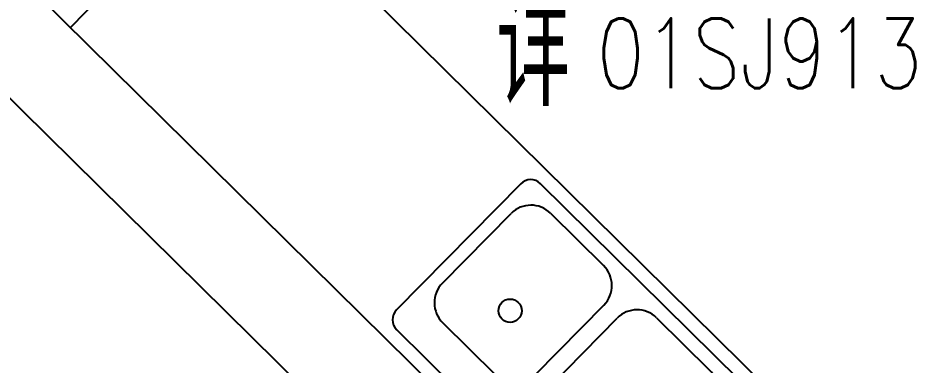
# Model space of a CAD drawing. Extents: x -357449 to -117302, y 127569 to 244935.
# Drawn here: x -253061 to -249205, y 231996 to 233486 of the extents above; entities that cross this region are included whole.
import ezdxf
from ezdxf.enums import TextEntityAlignment as Align

# ---------------------------------------------------------------- set-up
doc = ezdxf.new("R2010")
doc.units = 0
doc.header["$MEASUREMENT"] = 0
doc.layers.get('0').update_dxf_attribs({"linetype": 'CONTINUOUS'})
for name, color, linetype in [('1', 8, 'CONTINUOUS'), ('PUB_DIM', 123, 'CONTINUOUS'), ('PUB_TEXT', 7, 'CONTINUOUS'), ('WALL', 1, 'CONTINUOUS')]:
    doc.layers.add(name, color=color, linetype=linetype)
doc.styles.add('_HZTXT', font='txt.shx', dxfattribs={"bigfont": 'fs.shx'})
doc.styles.add('DIM_FONT', font='SIMPLEX.shx', dxfattribs={"width": 0.8})

# ---------------------------------------------------------------- blocks, each defined once
blk = doc.blocks.new('A$C54757736')
for p, q in [((630, 440), (30, 440)), ((0, 410), (0, 30)), ((660, 30), (660, 410)), ((328, 392.7), (342, 384.6)), ((299.3, 382.4), (241.3, 246.4)), ((90, 360), (250, 360)), ((258.7, 236.4), (347.4, 354.6)), ((410, 360), (570, 360)), ((30, 90), (30, 300)), ((310, 299.2), (310, 90)), ((350, 90), (350, 300)), ((630, 300), (630, 90)), ((241.3, 246.4), (258.7, 236.4)), ((250, 30), (90, 30)), ((570, 30), (410, 30)), ((30, 0), (630, 0))]:
    blk.add_line(p, q)
for centre, radius in [((270, 390), 20), ((390, 390), 20), ((175, 240), 25), ((485, 240), 25)]:
    blk.add_circle(centre, radius)
for centre, radius, start, end in [((30, 410), 30, 90, 180), ((630, 410), 30, 360, 90), ((318, 375.4), 20, 60, 159.4623), ((332, 367.3), 20, 320.5377, 60), ((90, 300), 60, 90, 180), ((250, 300), 60, 56.607, 90), ((410, 300), 60, 90, 180), ((570, 300), 60, 360, 90), ((90, 90), 60, 180, 270), ((250, 90), 60, 270, 360), ((410, 90), 60, 180, 270), ((570, 90), 60, 270, 360), ((30, 30), 30, 180, 270), ((630, 30), 30, 270, 360)]:
    blk.add_arc(centre, radius, start, end)

msp = doc.modelspace()

# ---------------------------------------------------------------- linework, layer by layer
at = {"layer": '1'}
for p, q in [((-252060.34, 234085.66), (-249355.82, 231420.63)), ((-252835.63, 233445.71), (-252274.12, 234015.54))]:
    msp.add_line(p, q, dxfattribs=at)
at = {"layer": 'WALL'}
for p, q in [((-253476.68, 234077.41), (-250057.71, 230708.34)), ((-253757.44, 233792.49), (-250979.52, 231055.13))]:
    msp.add_line(p, q, dxfattribs=at)

# ---------------------------------------------------------------- block references
at = {"layer": '1', "xscale": 2, "yscale": 2, "zscale": 2, "rotation": 135.4212849000389}
msp.add_blockref('A$C54757736', (-249917.9, 231890.27), dxfattribs=at)

# ---------------------------------------------------------------- texts
at = {"layer": 'PUB_DIM', "style": 'DIM_FONT', "width": 0.8}
msp.add_text('01SJ913', height=300, dxfattribs=at).set_placement((-249873.75, 233334.38), align=Align.MIDDLE)
at = {"layer": 'PUB_TEXT', "style": '_HZTXT', "width": 0.7}
msp.add_text('详', height=480, dxfattribs=at).set_placement((-251005.4, 233107.35))

doc.saveas('drawing.dxf')
